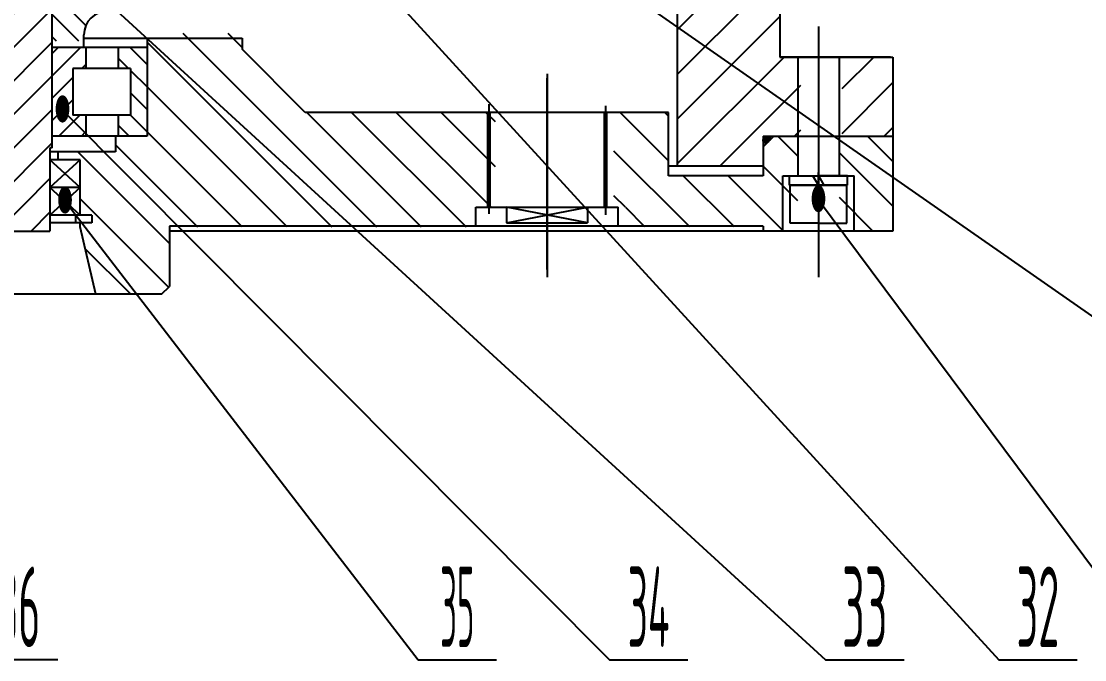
# Model space of a CAD drawing. Header units: millimetres. Extents: x 14 to 6314, y -175 to 4455.
# Drawn here: x 4638 to 5311, y 2350 to 2753 of the extents above; entities that cross this region are included whole.
import ezdxf
from ezdxf.enums import TextEntityAlignment as Align

# ---------------------------------------------------------------- set-up
doc = ezdxf.new("R2010")
doc.units = ezdxf.units.MM
doc.header["$LTSCALE"] = 150
doc.linetypes.add('F', pattern=[0.75, 0.5, -0.25])
doc.linetypes.add('G', pattern=[2, 1.25, -0.25, 0.25, -0.25])
for name, color, linetype in [('01', 7, 'Continuous'), ('02', 1, 'Continuous'), ('04', 2, 'F'), ('05', 4, 'G'), ('11', 3, 'Continuous')]:
    doc.layers.add(name, color=color, linetype=linetype)
doc.styles.get("Standard").update_dxf_attribs({"font": 'isocp', "width": 0.707, "bigfont": 'intecad.shx'})
pattern_1 = [(135, (-611.7449904644018, -302.4769793688374), (-7.071067811865476, -7.071067811865475), [])]

# ---------------------------------------------------------------- blocks, each defined once
blk = doc.blocks.new('*U5')
at = {"layer": '01'}
for p, q in [((-18.25000000031419, 5.999999999961953), (-18.25000000031419, -3.503246160812043e-46)), ((1.10214571843315e-15, 5.99999999996195), (-18.25000000031419, 5.999999999961953)), ((-18.25000000031419, -3.503246160812043e-46), (0, 0)), ((0, 0), (-3.464101614985212, 5.999999999961951)), ((1.10214571843315e-15, 5.99999999996195), (3.464101614985212, -4.24216084799725e-16)), ((1.10214571843315e-15, 5.99999999996195), (18.25000000031419, 5.999999999961939)), ((18.25000000031419, -4.46981319152876e-15), (0, 0)), ((18.25000000031419, 5.999999999961939), (18.25000000031419, -4.46981319152876e-15))]:
    blk.add_line(p, q, dxfattribs=at)
at = {"layer": '05'}
blk.add_line((1.487286685212648e-15, 8.096679016188148), (0, -2.095679016226192), dxfattribs=at)

msp = doc.modelspace()

# ---------------------------------------------------------------- hatches: boundary and pattern name
at = {"layer": '02'}
h = msp.add_hatch(dxfattribs=at)
h.set_pattern_fill('_USER', color=256, scale=20, angle=45, style=0, pattern_type=0)
h.set_pattern_definition([(45, (-611.7449904644018, -710.8969103280779), (-14.14213562373095, 14.14213562373095), [])])
h.paths.add_polyline_path([(3811.459003053289, 3053.199696387479), (3757.873744794486, 3081.552223971165), (3757.40900305329, 3081.552223971165), (3757.409003053289, 3080.552223971163), (3738.03400305329, 3080.552223971164), (3738.034003053291, 2858.002046012306), (3802.90900305329, 2841.131861156784), (3802.90900305329, 2901.552223971161, -0.289261294317525), (3811.459003053289, 2915.094657282792)])
h.paths.add_polyline_path([(3803.03400305329, 3096.552223971162), (3781.03400305329, 3096.552223971162), (3781.03400305329, 3069.297886071803), (3811.45900305329, 3053.19969638748), (3811.459003053289, 3068.070036648626, -0.2867567683141176), (3803.034003053291, 3081.552223971163)])
h.paths.add_polyline_path([(3781.03400305329, 3096.552223971162), (3768.790802852549, 3096.552223971163), (3768.790802852549, 3092.552223971162), (3761.790802852549, 3092.552223971162), (3761.790802852549, 3096.552223971162), (3757.40900305329, 3096.552223971162), (3757.40900305329, 3081.798123747797), (3781.034003053291, 3069.297886071803)])
h.paths.add_polyline_path([(3802.90900305329, 2841.131861156784), (3738.03400305329, 2858.002046012307), (3738.03400305329, 2730.552223971163), (3724.75400305329, 2730.552223971164), (3724.75400305329, 2680.552223971163), (3748.659003053291, 2680.552223971164), (3748.65900305329, 2661.552223971163), (3802.90900305329, 2661.552223971163)])
h.paths.add_polyline_path([(3698.75400305329, 2730.552223971163), (3666.684003053289, 2730.552223971163), (3666.684003053289, 2680.552223971162), (3698.75400305329, 2680.552223971163)])
h.paths.add_polyline_path([(5118.03400305329, 3064.404455266147), (5044.609003053291, 3035.442771092283), (5044.60900305329, 2953.188712433527), (5118.034003053289, 2945.173583418085)])
h.paths.add_polyline_path([(5075.03400305329, 3065.283880210412), (5067.034003053142, 3070.301460946959), (5067.034003053142, 3075.466012549352), (5065.034003053115, 3075.466012549353), (5065.034003053114, 3096.552223971163), (5063.03400305329, 3096.552223971163), (5063.03400305329, 3091.552223971164), (5056.03400305329, 3091.552223971164), (5056.03400305329, 3096.552223971163), (5053.03400305329, 3096.552223971163), (5053.03400305329, 3081.552223971163, -0.2867567683141442), (5044.609003053291, 3068.070036648626), (5044.609003053291, 3035.442771092283), (5075.03400305329, 3047.443577915433)])
h.paths.add_polyline_path([(5118.034003053289, 3080.552223971163), (5098.65900305329, 3080.552223971164), (5098.659003053291, 3096.552223971163), (5085.034003053382, 3096.552223971164), (5085.034003053383, 3075.466012549351), (5083.034003053354, 3075.466012549351), (5083.034003053353, 3070.301460946959), (5075.03400305329, 3065.283880210396), (5075.034003053289, 3047.443577915433), (5118.034003053291, 3064.404455266148)])
h.paths.add_polyline_path([(5118.03400305329, 2945.173583418084), (5044.60900305329, 2953.188712433527), (5044.609003053289, 2915.094657282795, -0.2892612943175812), (5053.159003053291, 2901.552223971162), (5053.159003053291, 2814.514911662026), (5118.034003053289, 2807.760266328581)])
h.paths.add_polyline_path([(5118.034003053289, 2807.760266328581), (5053.15900305329, 2814.514911662025), (5053.15900305329, 2687.970010215954), (5107.48400305329, 2676.572940086891), (5107.484003053291, 2680.552223971162), (5131.314003053289, 2680.552223971161), (5131.314003053289, 2730.552223971161), (5126.064003052976, 2730.552223971161), (5118.034003053289, 2730.552223971163)])
h.paths.add_polyline_path([(5107.48400305329, 2676.57294008689), (5053.159003053289, 2687.970010215954), (5053.15900305329, 2661.552223971162), (5107.48400305329, 2661.552223971163)])
h.paths.add_polyline_path([(5189.38400305329, 2730.552223971163), (5157.31400305329, 2730.552223971164), (5157.31400305329, 2680.552223971163), (5189.384003053291, 2680.552223971164)])
h.paths.add_polyline_path([(5077.580185804838, 2984.382843045558), (5092.751184920666, 2984.382843045558), (5092.751184920666, 3004.075150737866), (5077.580185804838, 3004.075150737866)], flags=24)
at = {"layer": '05'}
h = msp.add_hatch(dxfattribs=at)
h.set_pattern_fill('_USER', color=256, scale=10, angle=135, style=0, pattern_type=0)
h.set_pattern_definition(pattern_1)
h.paths.add_polyline_path([(4148.525748758636, 2723.369757716078), (4156.322354104347, 2723.369757716078), (4156.322354104347, 2736.55222397116), (4138.03400305329, 2736.55222397116), (4138.03400305329, 2680.55222397116), (4156.322354104347, 2680.55222397116), (4156.322354104347, 2693.734690226243), (4148.525748758637, 2693.734690226242)])
h.paths.add_polyline_path([(4718.03400305329, 2736.55222397116), (4699.745652002233, 2736.55222397116), (4699.745652002233, 2723.369757716078), (4707.542257347944, 2723.369757716078), (4707.542257347943, 2693.734690226242), (4699.745652002233, 2693.734690226242), (4699.745652002233, 2680.55222397116), (4718.034003053289, 2680.55222397116)])
h = msp.add_hatch(dxfattribs=at)
h.set_pattern_fill('_USER', color=256, scale=10, angle=45, style=0, pattern_type=0)
h.set_pattern_definition([(45, (-611.7449904644018, -302.4769793688374), (-7.071067811865475, 7.071067811865476), [])])
h.paths.add_polyline_path([(4198.034003053288, 2736.55222397116), (4176.713374512949, 2736.55222397116), (4176.713374512949, 2723.369757716078), (4185.024939745445, 2723.369757716078), (4185.024939745447, 2693.734690226242), (4176.713374512951, 2693.734690226242), (4176.713374512951, 2680.55222397116), (4198.034003053288, 2680.55222397116)])
h.paths.add_polyline_path([(4679.354631593627, 2693.734690226242), (4671.043066361133, 2693.734690226243), (4671.043066361133, 2723.369757716078), (4679.35463159363, 2723.369757716078), (4679.35463159363, 2736.55222397116), (4658.03400305329, 2736.55222397116), (4658.03400305329, 2680.55222397116), (4679.354631593628, 2680.55222397116)])
at = {"layer": '11', "linetype": 'Continuous'}
h = msp.add_hatch(dxfattribs=at)
h.set_pattern_fill('_USER', color=3, scale=15, angle=45, style=0, pattern_type=0)
h.set_pattern_definition([(45, (-611.7449904644018, -302.4769793688374), (-10.60660171779821, 10.60660171779821), [])])
h.paths.add_polyline_path([(4000.70400305329, 2945.052223976097), (3988.20400305329, 2945.052223976081), (3988.20400305329, 2940.05222397628, -0.4142135623729884), (3983.20400305329, 2935.052223976282), (3981.124423519972, 2935.052223976282), (3980.086166114081, 2935.052223976282), (3954.817537161213, 2901.988630823817, -0.2339646167332743), (3946.865629334463, 2898.052223975975), (3940.034003053292, 2898.052223975976, 0.4142135623731128), (3910.03400305329, 2868.052223975976), (3910.03400305329, 2813.052223971002, 0.414213562373094), (3940.03400305329, 2783.052223971002), (3990.099087883436, 2783.052223971002), (3990.099087883436, 2791.052223970999), (4000.70400305329, 2791.052223971)])
h.paths.add_polyline_path([(4130.704003053291, 2791.052223971), (4141.547354143253, 2791.052223970999), (4141.547354143253, 2783.052223971001), (4178.034003053288, 2783.052223971001, -0.4142135623730951), (4198.034003053288, 2763.052223971001), (4198.034003053288, 2673.052223971001), (4199.434003053289, 2673.052223971001), (4199.434003053289, 2620.552223971159), (4268.59900305329, 2620.55222397116), (4268.59900305329, 2827.552223971164), (4262.53400305329, 2827.552223971164), (4262.534003053291, 2850.552223971164), (4240.03400305329, 2850.552223971164), (4240.03400305329, 2862.552223971163), (4235.03400305329, 2862.552223971164), (4235.03400305329, 2867.552223971163), (4240.034003053291, 2867.552223971163), (4240.034003053293, 2882.126376603007), (4224.108155680314, 2898.052223975983), (4184.542376777169, 2898.052223971, -0.2339646167567582), (4176.590468949384, 2901.98863081855), (4151.321839992501, 2935.052223976282), (4149.09624822912, 2935.052223976282), (4148.2040030533, 2935.05222397628, -0.414213562373681), (4143.20400305329, 2940.05222397628), (4143.20400305329, 2945.05222397608), (4130.70400305329, 2945.052223976095)])
h.paths.add_polyline_path([(4725.364003053289, 2945.052223976094), (4712.86400305329, 2945.052223976079), (4712.86400305329, 2940.05222397628, -0.414213562373681), (4707.86400305328, 2935.05222397628), (4706.97175787746, 2935.052223976282), (4704.746166114081, 2935.052223976282), (4679.477537157152, 2901.914478201898, -0.233964616721668), (4671.525629330669, 2897.978071354405), (4631.959850426267, 2897.978071354408), (4616.034003053286, 2882.052223981431), (4616.034003053289, 2867.552223971163), (4621.03400305329, 2867.552223971163), (4621.03400305329, 2862.552223971162), (4616.03400305329, 2862.552223971162), (4616.03400305329, 2850.552223971164), (4593.534003053291, 2850.552223971164), (4593.534003053289, 2827.552223971164), (4587.469003053289, 2827.552223971163), (4587.46900305329, 2620.55222397116), (4656.634003053292, 2620.55222397116), (4656.63400305329, 2673.052223971001), (4658.03400305329, 2673.052223971001), (4658.03400305329, 2763.052223971001, -0.3892033906095524), (4676.313361878244, 2782.978071354406), (4714.520651963327, 2782.978071354406), (4714.520651963328, 2790.978071354405), (4725.364003053289, 2790.978071354405)])
h.paths.add_polyline_path([(4946.03400305329, 2867.97807135938, 0.4142135623731128), (4916.034003053288, 2897.97807135938), (4909.202376772116, 2897.97807135938, -0.2339646167216768), (4901.250468945633, 2901.914478206874), (4875.981839992499, 2935.052223976282), (4874.943582586608, 2935.052223976282), (4873.75624822912, 2935.052223976282), (4872.8640030533, 2935.05222397628, -0.414213562373681), (4867.86400305329, 2940.05222397628), (4867.86400305329, 2945.052223976078), (4855.36400305329, 2945.052223976094), (4855.36400305329, 2790.978071354405), (4865.968918223143, 2790.978071354405), (4865.968918223143, 2782.978071354407), (4916.03400305329, 2782.978071354407, 0.414213562373094), (4946.03400305329, 2812.978071354407)])
h = msp.add_hatch(dxfattribs=at)
h.set_pattern_fill('_USER', color=3, scale=10, angle=135, style=0, pattern_type=0)
h.set_pattern_definition(pattern_1)
h.paths.add_polyline_path([(4678.076503092758, 2744.626376602995), (4678.076503092758, 2740.626376587756), (4658.034003053292, 2740.626376587757), (4658.034003053292, 2758.687090094962), (4682.399136929327, 2783.052223970997), (4703.034003053292, 2783.052223970997), (4703.034003053292, 2759.626376602992), (4693.07650309276, 2759.626376602992, 0.4142135623730657)])
h = msp.add_hatch(dxfattribs=at)
h.set_pattern_fill('_USER', color=3, scale=20, angle=135, style=0, pattern_type=0)
h.set_pattern_definition([(135, (-611.7449904644018, -302.4769793688374), (-14.14213562373095, -14.14213562373095), [])])
h.paths.add_polyline_path([(3700.65900305329, 2680.552223971163), (3666.684003053289, 2680.552223971162), (3666.684003053289, 2620.552223971162), (3700.659003053289, 2620.552223971162)])
h.paths.add_polyline_path([(3748.65900305329, 2655.55222397116), (3748.65900305329, 2680.552223971164), (3726.659003053289, 2680.552223971163), (3726.659003053288, 2620.552223971162), (3748.65900305329, 2620.552223971162), (3748.65900305329, 2623.192223971162), (3835.534003053289, 2623.192223971162), (3835.534003053289, 2635.552223971162), (3842.942003053289, 2635.552223971162), (3842.942003053289, 2695.552223971161), (3808.534003053289, 2695.552223971161), (3808.53400305329, 2655.552223971159)])
h.paths.add_polyline_path([(4123.934003053289, 2623.192223971162), (4123.934003053289, 2585.552223971163), (4128.934003053289, 2580.552223971161), (4170.53400305329, 2580.552223971161), (4180.384003053289, 2623.192223971162), (4180.384003053288, 2627.652223971161), (4173.034003053289, 2627.652223971161), (4173.034003053289, 2630.652223971161), (4180.384003053289, 2630.652223971161), (4180.38400305329, 2665.552223971161), (4194.434003053289, 2665.55222397116), (4194.434003053289, 2670.552223971161), (4158.03400305329, 2670.55222397116), (4158.03400305329, 2680.55222397116), (4138.034003053291, 2680.55222397116), (4138.034003053291, 2742.55222397116), (4078.03400305329, 2742.55222397116), (4078.03400305329, 2735.552223971161), (4038.03400305329, 2695.552223971161), (3918.126003053289, 2695.552223971161), (3918.126003053289, 2635.552223971162), (3925.53400305329, 2635.552223971161), (3925.53400305329, 2623.192223971163)])
h.paths.add_polyline_path([(4930.53400305329, 2623.192223971163), (4930.53400305329, 2635.552223971162), (4937.94200305329, 2635.552223971162), (4937.94200305329, 2695.55222397116), (4818.034003053291, 2695.552223971161), (4778.034003053289, 2735.552223971162), (4778.03400305329, 2745.55222397116), (4718.03400305329, 2745.55222397116), (4718.03400305329, 2680.55222397116), (4698.03400305329, 2680.55222397116), (4698.03400305329, 2670.55222397116), (4661.634003053289, 2670.552223971161), (4661.634003053289, 2665.55222397116), (4675.68400305329, 2665.55222397116), (4675.684003053289, 2630.652223971161), (4683.034003053292, 2630.652223971161), (4683.034003053291, 2627.652223971161), (4675.68400305329, 2627.652223971161), (4675.68400305329, 2623.192223971158), (4685.53400305329, 2580.552223971161), (4727.13400305329, 2580.552223971161), (4732.13400305329, 2585.552223971161), (4732.134003053288, 2623.192223971161)])
h.paths.add_polyline_path([(5047.53400305329, 2655.552223971159), (5047.53400305329, 2695.55222397116), (5013.126003053289, 2695.55222397116), (5013.126003053289, 2635.552223971162), (5020.53400305329, 2635.552223971161), (5020.534003053289, 2623.192223971162), (5107.40900305329, 2623.192223971163), (5107.40900305329, 2620.552223971161), (5129.409003053291, 2620.552223971162), (5129.409003053291, 2680.552223971162), (5107.484003053291, 2680.552223971161), (5107.484003053291, 2655.55222397116)])
h.paths.add_polyline_path([(5189.38400305329, 2680.552223971164), (5155.40900305329, 2680.552223971163), (5155.40900305329, 2620.552223971161), (5189.38400305329, 2620.552223971161)])
h = msp.add_hatch(dxfattribs=at)
h.set_pattern_fill('ANGLE', color=3, scale=0.1, style=0)
h.set_pattern_definition([(0, (-626.1994984005214, -302.4769793688374), (0, 0.6985000000000001), [0.508, -0.1905]), (90, (-626.1994984005214, -302.4769793688374), (-0.6985000000000001, 4.276937690724653e-17), [0.508, -0.1905])])
edge = h.paths.add_edge_path()
edge.add_ellipse((5109.617346330354, 2678.424527188967), major_axis=(1.823741624486501, 1.694526987754671), ratio=0.7207371697363876, start_angle=273.3636115874088, end_angle=390.6090891463713)
edge.add_line((5110.565106696171, 2680.552223971162), (5110.043627146002, 2680.552223971162))
edge.add_ellipse((5109.617346330354, 2678.424527188967), major_axis=(1.823741624486501, 1.694526987754671), ratio=0.7207371697363876, start_angle=44.99211462600191, end_angle=132.5883080306283)
edge.add_line((5107.484003053291, 2678.245532948269), (5107.484003053291, 2677.288305873701))
edge.add_ellipse((5109.617346330354, 2678.424527188967), major_axis=(1.823741624486501, 1.694526987754671), ratio=0.7207371697363876, start_angle=159.7934715796125, end_angle=272.4706103440515)
edge.add_line((5110.91613555679, 2677.184356474665), (5110.943554222555, 2677.21177514043))

# ---------------------------------------------------------------- linework, layer by layer
at = {"layer": '01', "color": 7, "linetype": 'Continuous'}
for p, q in [((5118.034003053291, 3080.552223971164), (5118.03400305329, 2730.552223971163)), ((5118.03400305329, 3080.552223971163), (5118.03400305329, 2730.552223971163)), ((5053.159003053291, 2901.552223971162), (5053.15900305329, 2661.552223971163)), ((4658.03400305329, 2673.052223971001), (4658.03400305329, 2763.052223971001)), ((4678.076503092758, 2736.552223971161), (4678.076503092758, 2744.552223986399)), ((4718.03400305329, 2736.552223971161), (4658.03400305329, 2736.552223971161)), ((4678.109011711932, 2742.552223971161), (4778.03400305329, 2742.552223971161)), ((4679.35463159363, 2736.552223971161), (4679.35463159363, 2723.369757716078)), ((4699.745652002232, 2736.552223971161), (4699.745652002232, 2723.369757716078)), ((4718.03400305329, 2742.552223971161), (4718.03400305329, 2680.552223971161)), ((4778.03400305329, 2742.552223971161), (4778.03400305329, 2735.552223971161)), ((4818.03400305329, 2695.552223971161), (4778.03400305329, 2735.552223971161)), ((5188.03400305329, 2730.552223971163), (5118.03400305329, 2730.552223971163)), ((5118.03400305329, 2730.552223971163), (5189.38400305329, 2730.552223971163)), ((5129.40900305329, 2730.552223971163), (5129.40900305329, 2655.552223971161)), ((5155.40900305329, 2730.552223971163), (5155.40900305329, 2655.552223971161)), ((5189.38400305329, 2730.552223971163), (5189.38400305329, 2680.552223971163)), ((5189.38400305329, 2730.552223971163), (5189.38400305329, 2620.552223971163)), ((4671.043066361134, 2723.369757716076), (4671.043066361132, 2693.734690226243)), ((4707.542257347944, 2723.369757716078), (4671.043066361132, 2723.369757716078)), ((4707.542257347944, 2723.369757716078), (4707.542257347944, 2693.734690226243)), ((4707.542257347944, 2693.734690226243), (4671.043066361132, 2693.734690226243)), ((4679.354631593628, 2693.734690226243), (4679.354631593628, 2680.552223971161)), ((4699.745652002232, 2693.734690226243), (4699.745652002232, 2680.552223971161)), ((5047.53400305329, 2695.552223971161), (4818.03400305329, 2695.552223971161)), ((4933.24200305329, 2695.552223971161), (4933.24200305329, 2635.552223971162)), ((4934.72100305329, 2695.552223971161), (4934.72100305329, 2635.552223971162)), ((5006.94700305329, 2695.552223971161), (5006.94700305329, 2635.552223971162)), ((5008.42600305329, 2695.552223971161), (5008.42600305329, 2635.552223971162)), ((5047.53400305329, 2655.552223971159), (5047.53400305329, 2695.552223971161)), ((4718.03400305329, 2680.552223971161), (4658.034003053292, 2680.552223971161)), ((4698.03400305329, 2680.552223971161), (4698.03400305329, 2670.552223971161)), ((5107.48400305329, 2680.552223971161), (5107.48400305329, 2661.552223971163)), ((5107.48400305329, 2680.552223971162), (5189.38400305329, 2680.552223971163)), ((5107.484003053291, 2680.552223971161), (5107.484003053291, 2655.552223971161)), ((5107.48400305329, 2673.752223971162), (5114.28400305329, 2680.552223971162)), ((4656.63400305329, 2673.052223971001), (4656.634003053291, 2620.552223971161)), ((4658.034003053291, 2673.052223971001), (4656.63400305329, 2673.052223971001)), ((4698.03400305329, 2670.552223971161), (4656.63400305329, 2670.552223971161)), ((5107.48400305329, 2661.552223971163), (5047.53400305329, 2661.552223971163)), ((5107.40900305329, 2655.552223971161), (5047.53400305329, 2655.552223971159)), ((5119.90900305329, 2620.552223971161), (5119.90900305329, 2655.552223971161)), ((5119.90900305329, 2655.552223971161), (5164.90900305329, 2655.552223971161)), ((5164.90900305329, 2620.552223971161), (5164.90900305329, 2655.552223971161)), ((4925.83400305329, 2635.552223971162), (5015.83400305329, 2635.552223971162)), ((4925.83400305329, 2623.552223971162), (4925.83400305329, 2635.552223971162)), ((4945.17404977059, 2635.552223971162), (4945.17404977059, 2625.632094764793)), ((4996.493956335994, 2635.552223971162), (4996.493956335994, 2625.632094764793)), ((5015.83400305329, 2623.552223971162), (5015.83400305329, 2635.552223971162)), ((4675.68400305329, 2623.192223971162), (4675.68400305329, 2625.652223971161)), ((4732.134003053289, 2623.552223971161), (4732.13400305329, 2585.552223971161)), ((4925.83400305329, 2623.552223971162), (4732.134003053288, 2623.552223971161)), ((5107.409003053289, 2623.552223971162), (4925.83400305329, 2623.552223971162)), ((4945.17404977059, 2625.632094764793), (4996.493956335994, 2625.632094764793)), ((5107.40900305329, 2623.552223971162), (5107.40900305329, 2620.552223971162)), ((5189.38400305329, 2620.552223971161), (4732.13400305329, 2620.552223971161)), ((4727.13400305329, 2580.552223971161), (4732.13400305329, 2585.552223971161)), ((4727.13400305329, 2580.552223971161), (4128.934003053289, 2580.552223971161)), ((4727.13400305329, 2580.552223971161), (4128.934003053289, 2580.552223971161))]:
    msp.add_line(p, q, dxfattribs=at)
at = {"layer": '01'}
for p, q in [((4661.63400305329, 2670.552223971161), (4661.63400305329, 2665.552223971161)), ((4675.684003053289, 2665.552223971161), (4656.63400305329, 2665.552223971161)), ((4675.684003053289, 2665.552223971161), (4656.63400305329, 2665.552223971161)), ((4675.68400305329, 2630.652223971161), (4675.684003053289, 2665.552223971161)), ((5124.409003051068, 2625.552223970879), (5124.409003051068, 2649.552223971199)), ((5124.409003051068, 2649.552223971199), (5142.40900305329, 2649.552223971199)), ((5130.409003051964, 2649.552223980341), (5142.40900305329, 2649.552223980341)), ((5160.409003055512, 2649.552223971199), (5142.40900305329, 2649.552223971199)), ((5154.409003054616, 2649.552223980341), (5142.40900305329, 2649.552223980341)), ((5160.409003055512, 2625.552223970879), (5160.409003055512, 2649.552223971199)), ((4675.684003053289, 2648.102223971161), (4656.634003053289, 2648.102223971161)), ((4683.034003053291, 2630.652223971161), (4656.634003053289, 2630.652223971161)), ((4673.034003053291, 2625.652223971161), (4673.034003053291, 2630.652223971161)), ((4683.034003053291, 2630.652223971161), (4683.034003053291, 2625.652223971161)), ((4683.034003053291, 2625.652223971161), (4656.634003053289, 2625.652223971161)), ((4685.53400305329, 2580.552223971161), (4675.68400305329, 2623.192223971161)), ((5142.40900305329, 2625.552223970879), (5124.409003051068, 2625.552223970879)), ((5142.40900305329, 2625.552223970879), (5160.409003055512, 2625.552223970879)), ((4199.434003053289, 2620.552223971161), (4656.634003053289, 2620.55222397116))]:
    msp.add_line(p, q, dxfattribs=at)
at = {"layer": '01', "color": 7, "linetype": 'Continuous'}
msp.add_arc((4693.139948857443, 2744.563060554665), 15.0634496625719, 90.24132488733, 180.0412182928513, dxfattribs=at)
at = {"layer": '01'}
msp.add_ellipse((5109.617346330354, 2678.424527188967), major_axis=(1.823741624486501, 1.694526987754671), ratio=0.7207371697363876, dxfattribs=at)
at = {"layer": '02'}
for p, q in [((4888.499479664958, 2864.315112844915), (5353.447328750342, 2540.154325603971)), ((4815.28642646323, 2831.856249029262), (5256.318376107025, 2349.513384444659)), ((4688.465279499698, 2769.457039915784), (5146.891433278593, 2349.513384444659)), ((4664.538534707212, 2696.922710382092), (5010.244677097515, 2349.513384444659)), ((4666.15900305329, 2639.377223971161), (4889.277954624136, 2349.513384444659)), ((5142.40900305329, 2640.203432694014), (5358.317596154902, 2350.361181730606)), ((4661.576616832188, 2349.513384444659), (4611.976616832188, 2349.513384444659)), ((4889.277954624136, 2349.513384444659), (4938.877954624137, 2349.513384444659)), ((5010.244677097515, 2349.513384444659), (5059.844677097515, 2349.513384444659)), ((5146.891433278593, 2349.513384444659), (5196.491433278594, 2349.513384444659)), ((5256.318376107025, 2349.513384444659), (5305.918376107025, 2349.513384444659))]:
    msp.add_line(p, q, dxfattribs=at)
at = {"layer": '05', "color": 4, "linetype": 'G'}
for p, q in [((5142.40900305329, 2749.782928240676), (5142.40900305329, 2591.323794326425)), ((4970.83400305329, 2719.963960037145), (4970.83400305329, 2591.323794326425)), ((4970.83400305329, 2596.280653615901), (4970.83400305329, 2717.280653615899)), ((4933.98150305329, 2700.707819060162), (4933.98150305329, 2631.483874142012)), ((5007.68650305329, 2699.727428129887), (5007.68650305329, 2630.885526613145))]:
    msp.add_line(p, q, dxfattribs=at)
at = {"layer": '11', "color": 3, "linetype": 'Continuous'}
for p, q in [((4675.684003053289, 2665.552223971161), (4656.634003053289, 2648.102223971161)), ((4675.684003053289, 2648.102223971161), (4656.63400305329, 2665.552223971161)), ((4675.684003053289, 2630.652223971161), (4656.63400305329, 2648.10222397116)), ((4675.684003053289, 2648.10222397116), (4656.634003053289, 2630.652223971161)), ((4996.493956335994, 2625.632094764793), (4945.17404977059, 2635.552223971162)), ((4945.17404977059, 2625.632094764793), (4996.493956335994, 2635.552223971162))]:
    msp.add_line(p, q, dxfattribs=at)

# ---------------------------------------------------------------- block references
at = {"layer": '04', "rotation": 180}
msp.add_blockref('*U5', (5142.40900305329, 2655.552223971161), dxfattribs=at)

# ---------------------------------------------------------------- texts
at = {"layer": '02', "width": 0.6051724137931265}
for p, p2 in [((4659.738534707211, 2688.922710382092), (4669.338534707212, 2688.922710382092)), ((4661.35900305329, 2631.377223971161), (4670.95900305329, 2631.377223971161)), ((5137.60900305329, 2632.203432694014), (5147.20900305329, 2632.203432694014))]:
    msp.add_text('●', height=16, dxfattribs=at).set_placement(p, p2, align=Align.FIT)
at = {"layer": '11'}
for s, width, p, p2 in [('36', 0.413963777260183, (4623.081628969015, 2357.513384444659), (4650.471604695361, 2357.513384444659)), ('35', 0.3284752865137309, (4903.27958554728, 2357.513384444659), (4924.876323700993, 2357.513384444659)), ('34', 0.3843242927967289, (5021.837223056006, 2357.513384444659), (5048.252131139024, 2357.513384444659)), ('33', 0.4368674520383477, (5157.329756225673, 2357.513384444659), (5186.053110331514, 2357.513384444659)), ('32', 0.4048943917697186, (5267.615691064946, 2357.513384444659), (5294.621061149104, 2357.513384444659))]:
    msp.add_text(s, height=50.91168824543143, dxfattribs=dict(at, width=width)).set_placement(p, p2, align=Align.FIT)

doc.saveas('drawing.dxf')
